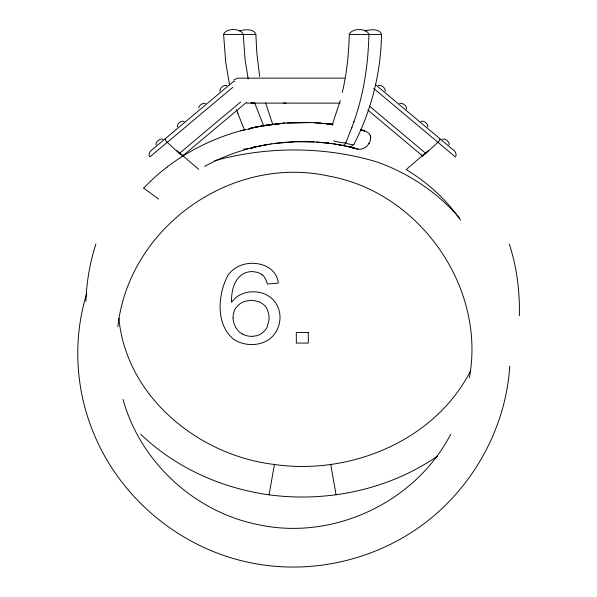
<?xml version="1.0" encoding="UTF-8"?>
<svg xmlns="http://www.w3.org/2000/svg" width="597" height="597" viewBox="0 0 597 597"><rect width="100%" height="100%" fill="white"/><g stroke="black" fill="none" stroke-linecap="round" stroke-linejoin="round"><path stroke-width="0.9" d="M368.916 34.507C368.207 64.021 363.857 93.595 354.021 121.504L353.872 121.93M85.871 301.298C86.677 281.866 89.819 262.523 95.893 244.024M509.756 366.133C506.055 425.489 475.757 482.167 429.564 519.397C380.49 558.874 314.059 575.336 252.255 563.09C183.443 549.882 122.997 501.338 95.236 436.997C75.565 392.147 72.222 340.588 86.684 293.724M370.565 136.049C371.64 145.168 362.17 152.332 353.767 147.974M117.855 326.649C128.87 227.382 231.173 154.608 328.574 176.033C419.31 192.13 486.145 286.956 469.376 377.864M140.676 434.22C175.488 467.652 221.487 488.256 269.105 494.823L274.426 464.488C350.238 475.384 434.817 440.802 470.593 370.841M223.614 34.089C226.666 27.955 240.039 28.037 243.218 34.089M385.058 91.266L385.304 90.095C384.558 87.341 381.259 84.655 378.311 85.602M406.37 109.147L406.609 107.975C405.87 105.221 402.565 102.535 399.617 103.482M427.676 127.019L427.915 125.848C427.176 123.101 423.87 120.415 420.922 121.355M448.981 144.899L449.22 143.728C448.481 140.982 445.175 138.288 442.228 139.235M342.32 92.431C346.782 73.453 348.775 53.976 349.297 34.507L381.558 34.507C380.841 72.73 371.468 110.676 353.767 144.593M198.555 107.975C199.301 105.221 202.599 102.535 205.547 103.482M349.32 34.089C352.491 28.037 365.849 27.962 368.916 34.089M340.297 100.415L332.104 125.318M345.82 142.735L351.887 127.445M351.73 127.892L354.021 121.504M368.737 143.705L369.058 143.064M450.713 434.265C415.542 502.077 333.917 540.681 259.195 524.853C195.144 512.532 140.332 462.347 123.042 399.386M250.225 148.056L250.076 148.272M352.961 145.631L350.148 146.847M421.661 155.16A4.328 1.642 -42.7 0 0 425.862 153.436L437.899 142.317M428.564 150.34L406.191 169.585C427.512 182.525 446.526 199.547 460.563 220.248M345.059 143.862L343.827 144.735M232.875 87.266L149.907 156.892C148.019 155.198 149.548 151.616 151.593 150.175L234.151 80.894L234.822 81.52M167.264 142.317L179.301 153.436L240.636 101.968M182.145 156.354L246.539 102.318M167.018 167.108C188.898 150.34 214.144 138.041 240.718 130.795M437.526 456.086C388.908 489.659 327.41 502.629 269.105 494.823M204.607 166.391C218.86 158.526 234.121 152.519 249.852 148.362M234.061 79.714L237.74 78.14L344.573 78.14M254.18 146.974L255.173 146.504M253.038 147.429L251.143 148.034M214.636 160.757C266.963 146.205 324.358 146.205 376.461 161.802C408.318 172.891 437.288 192.309 459.414 217.793M239.151 30.902C244.322 29.619 253.188 28.26 255.852 34.089M364.968 30.902C370.073 29.649 379.073 28.216 381.55 34.089M250.568 148.183L255.277 147.026L251.546 147.937M253.009 147.571L251.374 147.989L256.732 146.69M240.71 130.795L245.568 129.676M249.621 128.504L258.008 126.706M255.904 146.892L253.695 147.399L255.949 146.877M251.277 128.124L249.009 128.646L253.277 127.683M242.651 130.31L243.621 130.086M249.531 148.459L243.501 149.138M256.628 146.705L256.964 146.631M256.934 146.638L257.643 146.474M257.576 146.489L258.635 146.258M258.546 146.28L259.008 146.175M258.27 126.654L261.546 126.049L252.732 127.795L256.307 127.042M259.27 146.123L259.665 146.041M259.583 146.056L260.061 145.959M259.926 145.981L260.561 145.855M260.195 145.929L261.031 145.758M260.896 145.787L261.314 145.698M255.083 127.295L255.613 127.183M261.232 145.72L262.471 145.474M255.777 127.146L258.777 126.557M262.255 145.511L263.665 145.243M245.546 129.683L247.516 129.325M263.598 145.25L264.061 145.161M263.971 145.183L265.016 144.989M264.255 145.131L265.367 144.922M265.158 144.959L265.635 144.877M265.516 144.899L266.016 144.81M265.926 144.825L266.516 144.72M266.284 144.758L267.493 144.549M266.643 144.698L267.06 144.623M308.85 122.497L284.411 123.116L261.046 126.131L266.098 125.28M267.426 144.564L267.941 144.474M268.053 144.452L268.628 144.362M268.434 144.392L268.866 144.317M268.754 144.34L269.337 144.243M264.546 125.527L284.418 123.116M269.247 144.258L270.419 144.071M264.068 125.609L267.008 125.131M270.747 144.019L271.448 143.914M265.635 125.348L272.433 124.37M271.359 143.929L274.62 143.459M274.523 143.474L274.859 143.429M270.225 124.661L270.657 124.601M274.239 143.534C292.448 141.041 310.992 140.967 329.231 143.31M272.016 124.415L284.694 123.101M275.374 143.384L296.037 141.705L314.253 141.929M273.314 124.251L273.717 124.206M252.635 336.342L256.919 335.671A16.179 16.179 0 0 0 261.441 333.581L264.075 331.417A15.813 15.813 0 0 0 267.113 327.208L268.978 320.037A27.126 27.126 0 0 0 269.038 316.955L268.575 313.194L267.135 309.104A14.94 14.94 0 0 0 264.74 305.686L263.516 304.515A16.097 16.097 0 0 0 259.262 301.866L253.225 300.448A25.037 25.037 0 0 0 250.344 300.395L245.076 301.276A18.007 18.007 0 0 0 239.74 303.985L236.061 307.619A14.858 14.858 0 0 0 234.091 311.306L233.158 315.567A20.738 20.738 0 0 0 233.084 318.052M287.082 122.93L311.761 122.594M254.382 103.005L251.867 103.087M252.389 103.087L251.009 103.109L340.111 103.117M254.18 103.117L254.852 103.109M246.673 103.087L251.77 103.117M283.508 103.117L286.202 103.117M311.53 122.586L320.119 123.072M314.462 122.713L332.745 124.363L319.85 123.057M316.656 142.079L330.574 143.489M324.164 123.407L327.872 123.78M329.32 123.945L329.701 123.989M327.507 123.751L331.208 124.169M332.335 124.318L332.745 124.363M330.813 124.124L333.111 124.422M330.425 143.444L331.201 143.549M331.156 143.541L331.872 143.646M331.842 143.638L332.962 143.802M332.79 143.78L334.462 144.026M334.253 143.996L334.686 144.064M254.262 146.728L255.023 146.847L254.225 146.72M334.581 144.049L335.141 144.131M334.917 144.101L335.365 144.168M335.253 144.153L335.917 144.258M335.835 144.243L336.409 144.34M336.066 144.28L337.327 144.489M336.536 144.362L337.111 144.452M337.23 144.474L337.745 144.564M274.426 464.466C198.898 455.668 126.168 396.893 118.893 318.268M337.671 144.549L338.895 144.765M337.947 144.593L338.514 144.698M338.469 144.69L339.275 144.832M339.006 144.78L339.529 144.877M339.357 144.847L339.842 144.929M339.738 144.914L340.178 144.989M340.036 144.967L341.394 145.22M340.35 145.026L340.835 145.116M341.297 145.198L341.708 145.28M341.574 145.25L342.126 145.362M342.081 145.355L342.745 145.481M356.61 148.69L358.006 148.959M342.7 145.474L343.081 145.549M342.984 145.526L343.559 145.638M343.424 145.616L343.85 145.698M344.275 145.787L344.969 145.929M226.853 85.602C223.912 84.655 220.606 87.341 219.86 90.095L220.106 91.266M184.242 121.355C181.294 120.415 177.996 123.101 177.249 125.848L177.496 127.019M162.936 139.235C159.989 138.288 156.69 140.982 155.944 143.728L156.19 144.899M344.775 145.892L345.238 145.981M345.103 145.959L345.499 146.041M345.894 146.123L346.887 146.34M346.775 146.31L347.484 146.466M347.588 146.489L348.544 146.705M349.118 146.855L351.484 147.407L348.342 146.668M349.058 146.847L354.625 148.19M353.26 147.817L354.021 148.034L352.193 147.578M353.596 147.929L354.006 148.034M360.976 129.84L364.618 130.967L360.491 129.713C364.558 130.833 370.849 132.444 370.7 137.758M355.245 148.355L355.648 148.459M361.23 129.907L364.379 130.9M349.999 146.504L350.984 146.974M327.678 142.273L328.462 142.84M143.705 188.145L158.668 199.055M262.076 274.769L262.658 275.247A9.597 9.597 0 0 1 263.889 276.441L265.889 279.65L267.419 284.06L278.321 283.105C276.075 263.001 249.113 258.314 234.74 268.553A27.455 27.455 0 0 0 227.912 275.344C217.748 294.396 215.338 324.716 233.934 339.477C244.352 346.163 259.046 346.447 269.292 339.223A24.35 24.35 0 0 0 273.18 335.686L275.351 332.857A28.298 28.298 0 0 0 277.903 328.029A27.111 27.111 0 0 0 279.448 322.88C281.642 312.597 277.359 301.134 268.09 295.769A25.835 25.835 0 0 0 261.173 292.746L256.053 291.851L250.203 291.903A29.111 29.111 0 0 0 244.143 293.194L239.8 295.015A23.97 23.97 0 0 0 235.882 297.597L231.442 302.246C231.472 293.433 232.755 283.784 239.113 277.127A20.402 20.402 0 0 1 242.561 274.18A18.208 18.208 0 0 1 250.83 271.635A20.888 20.888 0 0 1 252.956 271.605L257.508 272.381A15.059 15.059 0 0 1 262.076 274.769M375.267 84.461L453.578 150.175C455.608 151.608 457.138 155.175 455.287 156.862L373.715 88.46M369.521 106.162L425.862 153.436M367.834 110.042L423.019 156.354M176.608 150.34L198.644 169.302M263.859 126.288L254.71 103.124M244.539 130.086L237.778 113.266M272.754 124.519L265.59 102.908M236.584 109.744L237.875 113.534M509.271 244.024C516.868 267.128 519.912 291.552 519.33 315.828M248.188 78.879L245.143 60.372L243.24 34.507M229.569 84.886L225.681 62.125L223.614 34.507L255.874 34.507L256.785 52.446L259.658 76.476M330.745 464.488L336.066 494.823M353.618 144.25A9.843 0.963 15.8 0 1 345.335 143.146M345.738 142.273A9.865 1.119 12.5 0 1 333.499 140.922M252.635 336.32A19.432 19.432 0 0 1 242.27 334.014M242.278 333.992A16.97 16.97 0 0 1 236.188 328.111L235.539 327.007A20.171 20.171 0 0 1 233.061 318.052M183.503 155.16A4.328 1.642 42.7 0 1 179.301 153.436M167.197 142.355A4.254 1.448 42.7 0 1 165.6 138.638M439.564 138.638A4.254 1.448 -42.7 0 1 437.974 142.355M143.698 188.137A195.129 195.129 0 0 1 167.026 167.115M249.442 129.042L248.471 129.176L249.471 129.034M308.306 332.529L296.313 332.529L296.313 343.081L308.306 343.081L308.306 332.529M352.76 147.72L349.902 147.034L352.76 147.72M353.805 147.981L351.163 147.325L353.805 147.981M353.461 147.869L352.126 147.429L353.469 147.869"/></g></svg>
